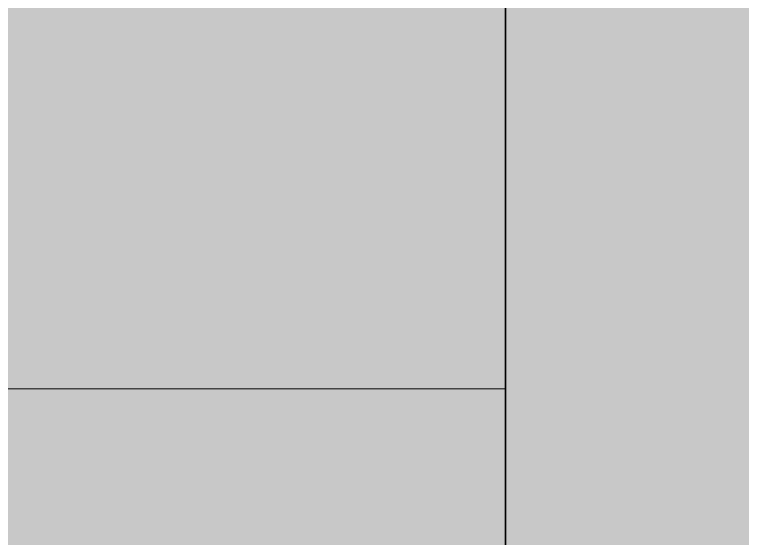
# Model space of a CAD drawing. Header units: inches. Extents: x -4501 to -113, y 9396 to 12816.
# Drawn here: x -2215.781 to -2214.566, y 12086.839 to 12087.714 of the extents above; entities that cross this region are included whole.
import ezdxf

# ---------------------------------------------------------------- set-up
doc = ezdxf.new("R2010")
doc.units = ezdxf.units.IN
doc.header["$MEASUREMENT"] = 0
for name, color, linetype, lineweight in [('A-GENM', 5, 'Continuous', 9), ('A-GENM-1', 5, 'Continuous', 25), ('A-WALL', 113, 'Continuous', 9), ('A-WALL-5', 113, 'Continuous', 5), ('A-WALL-6', 113, 'Continuous', 25), ('A-WALL-PATT-3', 111, 'Continuous', 9)]:
    doc.layers.add(name, color=color, linetype=linetype, lineweight=lineweight)

# ---------------------------------------------------------------- blocks, each defined once
blk = doc.blocks.new('_THE_ WINDOW _ DOOR - Window - 1st Floor-1770675-FLOOR PLAN - 1ST FLOOR')
at = {"layer": 'A-GENM'}
h = blk.add_hatch(color=256, dxfattribs=at)
h.paths.add_polyline_path([(-19.0125, 0.8125), (-17.0125, 0.8125), (-17.0125, 4.8125), (-19.0125, 4.8125), (-19.0125, 1.8125)], flags=0)
h.paths.add_polyline_path([(17.0125, 0.8125), (19.0125, 0.8125), (19.0125, 4.8125), (17.0125, 4.8125), (17.0125, 1.8125)], flags=0)
at = {"layer": 'A-GENM-1'}
blk.add_line((-19.0125, 4.8125), (-19.0125, 0.8125), dxfattribs=at)

msp = doc.modelspace()

# ---------------------------------------------------------------- hatches: boundary and pattern name
at = {"layer": 'A-WALL-5'}
h = msp.add_hatch(color=256, dxfattribs=at)
h.paths.add_polyline_path([(-2281.5112, 12087.0894), (-2214.9612, 12087.0894), (-2214.9612, 12087.8394), (-2281.5112, 12087.8394), (-2281.5112, 12087.5894)], flags=0)
h.paths.add_polyline_path([(-2102.7237, 12087.0894), (-2098.5737, 12087.0894), (-2098.5737, 12087.8394), (-2138.9112, 12087.8394), (-2138.9112, 12087.0894), (-2105.8237, 12087.0894)], flags=0)
h.paths.add_polyline_path([(-3140.1237, 12087.0894), (-3132.1362, 12087.0894), (-3132.1362, 12087.8394), (-3142.1112, 12087.8394), (-3142.1112, 12087.0894)], flags=0)
h.paths.add_polyline_path([(-2671.0712, 12087.0894), (-2612.8612, 12087.0894), (-2612.8612, 12087.8394), (-2676.5112, 12087.8394), (-2676.5112, 12087.0894)], flags=0)
h.paths.add_polyline_path([(-2983.7112, 12087.0894), (-2906.5362, 12087.0894), (-2906.5362, 12087.8394), (-2983.7112, 12087.8394), (-2983.7112, 12087.5894)], flags=0)
h.paths.add_polyline_path([(-2319.5362, 12087.0894), (-2319.5362, 12087.8394), (-2369.3112, 12087.8394), (-2369.3112, 12087.0894), (-2321.3372, 12087.0894)], flags=0)
h.paths.add_polyline_path([(-2437.9152, 12087.0894), (-2407.3362, 12087.0894), (-2407.3362, 12087.8394), (-2442.9237, 12087.8394), (-2442.9237, 12087.0894)], flags=0)
h.paths.add_polyline_path([(-2733.1237, 12087.0894), (-2714.5362, 12087.0894), (-2714.5362, 12087.8394), (-2753.3112, 12087.8394), (-2753.3112, 12087.0894), (-2737.1237, 12087.0894)], flags=0)
h.paths.add_polyline_path([(-2444.4237, 12087.0894), (-2443.6737, 12087.8394), (-2455.0487, 12087.8394), (-2455.0487, 12087.0894), (-2447.0487, 12087.0894)], flags=0)
h.paths.add_polyline_path([(-2551.9987, 12087.0894), (-2551.9987, 12087.8394), (-2563.3737, 12087.8394), (-2562.6237, 12087.0894), (-2554.4932, 12087.0894)], flags=0)
h.paths.add_polyline_path([(-2563.4987, 12087.0894), (-2563.4987, 12087.8394), (-2572.8612, 12087.8394), (-2572.8612, 12087.0894), (-2569.0655, 12087.0894)], flags=0)
h.paths.add_polyline_path([(-3260.4731, 12087.0894), (-3252.1362, 12087.0894), (-3252.1362, 12087.8394), (-3367.7112, 12087.8394), (-3367.7112, 12087.0894), (-3283.1057, 12087.0894)], flags=0)
h.paths.add_polyline_path([(-3824.5337, 12087.0894), (-3751.1487, 12087.0894), (-3751.1487, 12087.8394), (-3829.2237, 12087.8394), (-3829.2237, 12087.0894), (-3825.5862, 12087.0894)], flags=0)
h.paths.add_polyline_path([(-3423.3862, 12087.0894), (-3405.7362, 12087.0894), (-3405.7362, 12087.8394), (-3444.5112, 12087.8394), (-3444.5112, 12087.0894), (-3426.8737, 12087.0894)], flags=0)
h.paths.add_polyline_path([(-3022.9987, 12087.0894), (-3021.7362, 12087.0894), (-3021.7362, 12087.8394), (-3094.1112, 12087.8394), (-3094.1112, 12087.0894), (-3057.9987, 12087.0894)], flags=0)
h.paths.add_polyline_path([(-2868.5112, 12087.0894), (-2791.3362, 12087.0894), (-2791.3362, 12087.8394), (-2868.5112, 12087.8394), (-2868.5112, 12087.5894)], flags=0)
h.paths.add_polyline_path([(-3180.1362, 12087.0894), (-3180.1362, 12087.8394), (-3214.1112, 12087.8394), (-3214.1112, 12087.0894), (-3187.3177, 12087.0894)], flags=0)
h.paths.add_polyline_path([(-3482.5362, 12087.0894), (-3482.5362, 12087.8394), (-3674.9112, 12087.8394), (-3674.9112, 12087.0894), (-3545.4062, 12087.0894)], flags=0)
h.paths.add_polyline_path([(-3712.9362, 12087.0894), (-3712.9362, 12087.8394), (-3713.1237, 12087.8394), (-3713.1237, 12087.0894)], flags=0)
at = {"layer": 'A-WALL-PATT-3'}
h = msp.add_hatch(dxfattribs=at)
h.set_pattern_fill('FP_3', color=256, style=0, pattern_type=2)
h.set_pattern_definition([(0, (0, 0), (0, 9.596), []), (315, (0, 0), (9.5968532, 0), [13.571, -13.571]), (45, (0, 0), (9.5968532, 0), [13.571, -13.571])])
h.paths.add_polyline_path([(-2321.3372, 12086.0894), (-2319.5362, 12086.0894), (-2319.5362, 12087.0894), (-2369.3112, 12087.0894), (-2369.3112, 12086.0894)], flags=0)
h.paths.add_polyline_path([(-2554.4932, 12086.0894), (-2551.9987, 12086.0894), (-2551.9987, 12087.0894), (-2562.6237, 12087.0894), (-2561.6237, 12086.0894), (-2559.9987, 12086.0894)], flags=0)
h.paths.add_polyline_path([(-2100.3237, 12086.0894), (-2099.3237, 12086.0894), (-2099.3237, 12087.0894), (-2138.9112, 12087.0894), (-2138.9112, 12086.0894), (-2102.7237, 12086.0894)], flags=0)
h.paths.add_polyline_path([(-2455.0487, 12086.0894), (-2445.4237, 12086.0894), (-2444.4237, 12087.0894), (-2455.0487, 12087.0894), (-2455.0487, 12086.8011)], flags=0)
h.paths.add_polyline_path([(-2443.5487, 12086.0894), (-2407.3362, 12086.0894), (-2407.3362, 12087.0894), (-2443.5487, 12087.0894), (-2443.5487, 12086.8706)], flags=0)
h.paths.add_polyline_path([(-2214.9612, 12086.0894), (-2214.9612, 12087.0894), (-2281.5112, 12087.0894), (-2281.5112, 12086.0894), (-2263.0482, 12086.0894)], flags=0)
h.paths.add_polyline_path([(-2633.0987, 12086.0894), (-2612.8612, 12086.0894), (-2612.8612, 12087.0894), (-2676.5112, 12087.0894), (-2676.5112, 12086.0894), (-2633.1841, 12086.0894)], flags=0)
h.paths.add_polyline_path([(-2971.7487, 12086.0894), (-2906.5362, 12086.0894), (-2906.5362, 12087.0894), (-2983.7112, 12087.0894), (-2983.7112, 12086.0894)], flags=0)
h.paths.add_polyline_path([(-2714.5362, 12086.0894), (-2714.5362, 12087.0894), (-2753.3112, 12087.0894), (-2753.3112, 12086.0894), (-2729.3602, 12086.0894)], flags=0)
h.paths.add_polyline_path([(-3135.3737, 12086.0894), (-3132.1362, 12086.0894), (-3132.1362, 12087.0894), (-3142.1112, 12087.0894), (-3142.1112, 12086.0894), (-3135.3844, 12086.0894)], flags=0)
h.paths.add_polyline_path([(-3427.4987, 12086.0894), (-3405.7362, 12086.0894), (-3405.7362, 12087.0894), (-3444.5112, 12087.0894), (-3444.5112, 12086.0894), (-3427.5094, 12086.0894)], flags=0)
h.paths.add_polyline_path([(-3022.9987, 12086.0894), (-3021.7362, 12086.0894), (-3021.7362, 12087.0894), (-3094.1112, 12087.0894), (-3094.1112, 12086.0894), (-3057.9987, 12086.0894)], flags=0)
h.paths.add_polyline_path([(-2569.0655, 12086.0894), (-2563.4987, 12086.146), (-2563.4987, 12087.0894), (-2572.8612, 12087.0894), (-2572.8612, 12086.0894)], flags=0)
h.paths.add_polyline_path([(-3213.727, 12086.0894), (-3180.1362, 12086.0894), (-3180.1362, 12087.0894), (-3214.1112, 12087.0894), (-3214.1112, 12086.0894)], flags=0)
h.paths.add_polyline_path([(-2851.4987, 12086.0894), (-2791.3362, 12086.0894), (-2791.3362, 12087.0894), (-2868.5112, 12087.0894), (-2868.5112, 12086.0894)], flags=0)
h.paths.add_polyline_path([(-3751.5237, 12086.0894), (-3751.1487, 12086.1271), (-3751.1487, 12087.0894), (-3828.2237, 12087.0894), (-3828.2237, 12086.0894), (-3755.7737, 12086.0894)], flags=0)
h.paths.add_polyline_path([(-3482.5362, 12086.0894), (-3482.5362, 12087.0894), (-3674.9112, 12087.0894), (-3674.9112, 12086.0894), (-3545.4062, 12086.0894)], flags=0)
h.paths.add_polyline_path([(-3367.7112, 12086.0894), (-3252.1362, 12086.0894), (-3252.1362, 12087.0894), (-3367.7112, 12087.0894)], flags=0)
h.paths.add_polyline_path([(-3712.9362, 12086.0894), (-3712.9362, 12087.0894), (-3713.1237, 12087.0894), (-3713.1237, 12086.0894)], flags=0)

# ---------------------------------------------------------------- linework, layer by layer
at = {"layer": 'A-WALL'}
msp.add_line((-2214.9612, 12087.0894), (-2281.5112, 12087.0894), dxfattribs=at)
at = {"layer": 'A-WALL-6'}
msp.add_line((-2214.9612, 12079.9644), (-2214.9612, 12088.5894), dxfattribs=at)

# ---------------------------------------------------------------- block references
at = {"layer": 'A-GENM'}
msp.add_blockref('_THE_ WINDOW _ DOOR - Window - 1st Floor-1770675-FLOOR PLAN - 1ST FLOOR', (-2195.9487, 12084.2769), dxfattribs=at)

doc.saveas('drawing.dxf')
